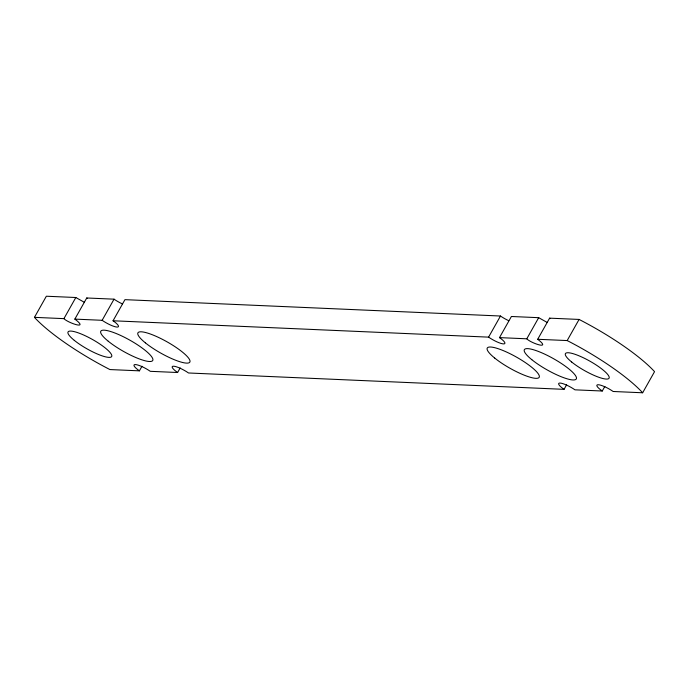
<?xml version="1.0" encoding="UTF-8"?>
<svg xmlns="http://www.w3.org/2000/svg" width="689" height="689" viewBox="0 0 689 689"><rect width="100%" height="100%" fill="white"/><g stroke="black" fill="none" stroke-linecap="round" stroke-linejoin="round"><path stroke-width="1.03" d="M141.994 366.255L139.402 370.846L109.921 369.562A90.242 19.533 29.4 0 1 34.45 317.353L46.352 296.227L75.824 297.51L84.437 302.35M34.45 317.353L63.922 318.637L75.824 297.51M63.922 318.637C67.841 322.883 89.906 330.444 74.843 319.11L86.745 297.984L114.038 299.172A12.419 2.687 29.4 0 0 122.306 303.858M74.843 319.11L102.136 320.299L114.038 299.172M102.136 320.299A12.419 2.687 29.4 0 0 117.027 327.068A12.419 2.687 29.4 0 0 113.048 320.773L124.95 299.655L500.481 316.018A12.419 2.687 29.4 0 0 508.749 320.704M139.402 370.846A12.393 2.678 29.4 0 1 135.44 364.567A12.393 2.678 29.4 0 1 150.297 371.319L177.598 372.508L180.191 367.917M113.048 320.773L488.579 337.136L500.481 316.018M488.579 337.136A12.419 2.687 29.4 0 0 503.47 343.906A12.419 2.687 29.4 0 0 499.491 337.619L511.402 316.492L538.686 317.681L547.299 322.512M499.491 337.619L526.784 338.807L538.686 317.681M526.784 338.807C530.9 343.191 552.208 350.425 537.704 339.281L549.607 318.154L579.079 319.438A90.242 19.533 29.4 0 1 654.55 371.647L642.648 392.773L613.158 391.49A12.393 2.678 29.4 0 0 598.302 384.738A12.393 2.678 29.4 0 0 602.264 391.016L604.856 386.426M537.704 339.281L567.176 340.564L579.079 319.438M177.598 372.508A12.419 2.687 29.4 0 1 173.628 366.221A12.419 2.687 29.4 0 1 188.519 372.982L564.05 389.345L566.634 384.755M602.264 391.016L574.962 389.828A12.419 2.687 29.4 0 0 560.071 383.058A12.419 2.687 29.4 0 0 564.05 389.345M549.607 318.154L550.201 318.576M86.745 297.984L87.339 298.406M567.176 340.564A90.242 19.533 29.4 0 1 642.648 392.773M494.702 358.065A29.799 6.451 29.4 0 0 538.471 377.951A29.799 6.451 29.4 0 0 506.467 352.001A29.799 6.451 29.4 0 0 494.702 358.065M571.681 362.026A25.054 5.426 29.4 0 0 608.473 378.743A25.054 5.426 29.4 0 0 581.576 356.928A25.054 5.426 29.4 0 0 571.681 362.026M74.291 340.357A25.054 5.426 29.4 0 0 111.084 357.066A25.054 5.426 29.4 0 0 84.179 335.259A25.054 5.426 29.4 0 0 74.291 340.357M108.251 341.227A29.799 6.451 29.4 0 0 152.028 361.114A29.799 6.451 29.4 0 0 120.024 335.164A29.799 6.451 29.4 0 0 108.251 341.227M145.37 342.846A29.799 6.451 29.4 0 0 189.148 362.724A29.799 6.451 29.4 0 0 157.135 336.783A29.799 6.451 29.4 0 0 145.37 342.846M531.813 359.684A29.799 6.451 29.4 0 0 575.591 379.57A29.799 6.451 29.4 0 0 543.587 353.621A29.799 6.451 29.4 0 0 531.813 359.684"/></g></svg>
